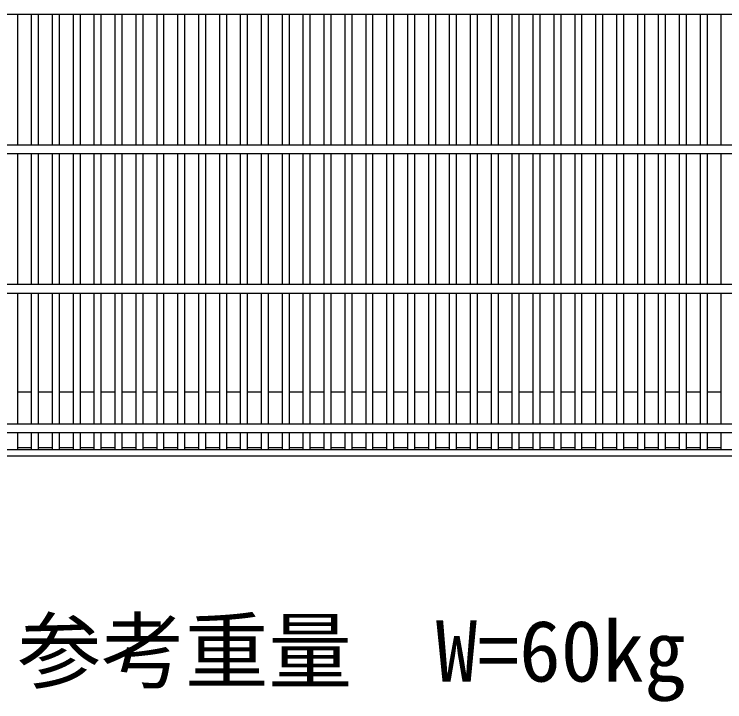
# Model space of a CAD drawing. Units: millimetres, scale not verified. Extents: x -33600 to 33600, y -11880 to 11880.
# Drawn here: x -21308 to -20798, y -7375 to -6882 of the extents above; entities that cross this region are included whole.
import ezdxf
from ezdxf.enums import TextEntityAlignment as Align

# ---------------------------------------------------------------- set-up
doc = ezdxf.new("R2010")
doc.units = ezdxf.units.MM
doc.header["$LTSCALE"] = 40
doc.layers.add('0-0_DIM', color=7, linetype='Continuous', lineweight=25)
doc.layers.add('0-2_HATCH', color=6, linetype='Continuous', lineweight=25)
doc.styles.add('ＭＳ ゴシック', font='')
doc.styles.get('ＭＳ ゴシック').set_extended_font_data('MS Gothic')

msp = doc.modelspace()

# ---------------------------------------------------------------- linework, layer by layer
at = {"layer": '0-2_HATCH'}
for p, q in [((-21610.84, -6882), (-20615.84, -6882)), ((-21305.84, -6976), (-21305.84, -6882)), ((-21295.84, -6976), (-21295.84, -6882)), ((-21290.84, -6976), (-21290.84, -6882)), ((-21280.84, -6976), (-21280.84, -6882)), ((-21275.84, -6976), (-21275.84, -6882)), ((-21265.84, -6976), (-21265.84, -6882)), ((-21260.84, -6976), (-21260.84, -6882)), ((-21250.84, -6976), (-21250.84, -6882)), ((-21245.84, -6976), (-21245.84, -6882)), ((-21235.84, -6976), (-21235.84, -6882)), ((-21230.84, -6976), (-21230.84, -6882)), ((-21220.84, -6976), (-21220.84, -6882)), ((-21215.84, -6976), (-21215.84, -6882)), ((-21205.84, -6976), (-21205.84, -6882)), ((-21200.84, -6976), (-21200.84, -6882)), ((-21190.84, -6976), (-21190.84, -6882)), ((-21185.84, -6976), (-21185.84, -6882)), ((-21175.84, -6976), (-21175.84, -6882)), ((-21170.84, -6976), (-21170.84, -6882)), ((-21160.84, -6976), (-21160.84, -6882)), ((-21155.84, -6976), (-21155.84, -6882)), ((-21145.84, -6976), (-21145.84, -6882)), ((-21140.84, -6976), (-21140.84, -6882)), ((-21130.84, -6976), (-21130.84, -6882)), ((-21125.84, -6976), (-21125.84, -6882)), ((-21115.84, -6976), (-21115.84, -6882)), ((-21110.84, -6976), (-21110.84, -6882)), ((-21100.84, -6976), (-21100.84, -6882)), ((-21095.84, -6976), (-21095.84, -6882)), ((-21085.84, -6976), (-21085.84, -6882)), ((-21080.84, -6976), (-21080.84, -6882)), ((-21070.84, -6976), (-21070.84, -6882)), ((-21065.84, -6976), (-21065.84, -6882)), ((-21055.84, -6976), (-21055.84, -6882)), ((-21050.84, -6976), (-21050.84, -6882)), ((-21040.84, -6976), (-21040.84, -6882)), ((-21035.84, -6976), (-21035.84, -6882)), ((-21025.84, -6976), (-21025.84, -6882)), ((-21020.84, -6976), (-21020.84, -6882)), ((-21010.84, -6976), (-21010.84, -6882)), ((-21005.84, -6976), (-21005.84, -6882)), ((-20995.84, -6976), (-20995.84, -6882)), ((-20990.84, -6976), (-20990.84, -6882)), ((-20980.84, -6976), (-20980.84, -6882)), ((-20975.84, -6976), (-20975.84, -6882)), ((-20965.84, -6976), (-20965.84, -6882)), ((-20960.84, -6976), (-20960.84, -6882)), ((-20950.84, -6976), (-20950.84, -6882)), ((-20945.84, -6976), (-20945.84, -6882)), ((-20935.84, -6976), (-20935.84, -6882)), ((-20930.84, -6976), (-20930.84, -6882)), ((-20920.84, -6976), (-20920.84, -6882)), ((-20915.84, -6976), (-20915.84, -6882)), ((-20905.84, -6976), (-20905.84, -6882)), ((-20900.84, -6976), (-20900.84, -6882)), ((-20890.84, -6976), (-20890.84, -6882)), ((-20885.84, -6976), (-20885.84, -6882)), ((-20875.84, -6976), (-20875.84, -6882)), ((-20870.84, -6976), (-20870.84, -6882)), ((-20860.84, -6976), (-20860.84, -6882)), ((-20855.84, -6976), (-20855.84, -6882)), ((-20845.84, -6976), (-20845.84, -6882)), ((-20840.84, -6976), (-20840.84, -6882)), ((-20830.84, -6976), (-20830.84, -6882)), ((-20825.84, -6976), (-20825.84, -6882)), ((-20815.84, -6976), (-20815.84, -6882)), ((-20810.84, -6976), (-20810.84, -6882)), ((-20800.84, -6976), (-20800.84, -6882)), ((-20615.84, -6976), (-21610.84, -6976)), ((-21610.84, -6982), (-20615.84, -6982)), ((-21305.84, -7076), (-21305.84, -6982)), ((-21295.84, -7076), (-21295.84, -6982)), ((-21290.84, -7076), (-21290.84, -6982)), ((-21280.84, -7076), (-21280.84, -6982)), ((-21275.84, -7076), (-21275.84, -6982)), ((-21265.84, -7076), (-21265.84, -6982)), ((-21260.84, -7076), (-21260.84, -6982)), ((-21250.84, -7076), (-21250.84, -6982)), ((-21245.84, -7076), (-21245.84, -6982)), ((-21235.84, -7076), (-21235.84, -6982)), ((-21230.84, -7076), (-21230.84, -6982)), ((-21220.84, -7076), (-21220.84, -6982)), ((-21215.84, -7076), (-21215.84, -6982)), ((-21205.84, -7076), (-21205.84, -6982)), ((-21200.84, -7076), (-21200.84, -6982)), ((-21190.84, -7076), (-21190.84, -6982)), ((-21185.84, -7076), (-21185.84, -6982)), ((-21175.84, -7076), (-21175.84, -6982)), ((-21170.84, -7076), (-21170.84, -6982)), ((-21160.84, -7076), (-21160.84, -6982)), ((-21155.84, -7076), (-21155.84, -6982)), ((-21145.84, -7076), (-21145.84, -6982)), ((-21140.84, -7076), (-21140.84, -6982)), ((-21130.84, -7076), (-21130.84, -6982)), ((-21125.84, -7076), (-21125.84, -6982)), ((-21115.84, -7076), (-21115.84, -6982)), ((-21110.84, -7076), (-21110.84, -6982)), ((-21100.84, -7076), (-21100.84, -6982)), ((-21095.84, -7076), (-21095.84, -6982)), ((-21085.84, -7076), (-21085.84, -6982)), ((-21080.84, -7076), (-21080.84, -6982)), ((-21070.84, -7076), (-21070.84, -6982)), ((-21065.84, -7076), (-21065.84, -6982)), ((-21055.84, -7076), (-21055.84, -6982)), ((-21050.84, -7076), (-21050.84, -6982)), ((-21040.84, -7076), (-21040.84, -6982)), ((-21035.84, -7076), (-21035.84, -6982)), ((-21025.84, -7076), (-21025.84, -6982)), ((-21020.84, -7076), (-21020.84, -6982)), ((-21010.84, -7076), (-21010.84, -6982)), ((-21005.84, -7076), (-21005.84, -6982)), ((-20995.84, -7076), (-20995.84, -6982)), ((-20990.84, -7076), (-20990.84, -6982)), ((-20980.84, -7076), (-20980.84, -6982)), ((-20975.84, -7076), (-20975.84, -6982)), ((-20965.84, -7076), (-20965.84, -6982)), ((-20960.84, -7076), (-20960.84, -6982)), ((-20950.84, -7076), (-20950.84, -6982)), ((-20945.84, -7076), (-20945.84, -6982)), ((-20935.84, -7076), (-20935.84, -6982)), ((-20930.84, -7076), (-20930.84, -6982)), ((-20920.84, -7076), (-20920.84, -6982)), ((-20915.84, -7076), (-20915.84, -6982)), ((-20905.84, -7076), (-20905.84, -6982)), ((-20900.84, -7076), (-20900.84, -6982)), ((-20890.84, -7076), (-20890.84, -6982)), ((-20885.84, -7076), (-20885.84, -6982)), ((-20875.84, -7076), (-20875.84, -6982)), ((-20870.84, -7076), (-20870.84, -6982)), ((-20860.84, -7076), (-20860.84, -6982)), ((-20855.84, -7076), (-20855.84, -6982)), ((-20845.84, -7076), (-20845.84, -6982)), ((-20840.84, -7076), (-20840.84, -6982)), ((-20830.84, -7076), (-20830.84, -6982)), ((-20825.84, -7076), (-20825.84, -6982)), ((-20815.84, -7076), (-20815.84, -6982)), ((-20810.84, -7076), (-20810.84, -6982)), ((-20800.84, -7076), (-20800.84, -6982)), ((-20615.84, -7076), (-21610.84, -7076)), ((-21610.84, -7082), (-20615.84, -7082)), ((-21305.84, -7176), (-21305.84, -7082)), ((-21295.84, -7176), (-21295.84, -7082)), ((-21290.84, -7176), (-21290.84, -7082)), ((-21280.84, -7176), (-21280.84, -7082)), ((-21275.84, -7176), (-21275.84, -7082)), ((-21265.84, -7176), (-21265.84, -7082)), ((-21260.84, -7176), (-21260.84, -7082)), ((-21250.84, -7176), (-21250.84, -7082)), ((-21245.84, -7176), (-21245.84, -7082)), ((-21235.84, -7176), (-21235.84, -7082)), ((-21230.84, -7176), (-21230.84, -7082)), ((-21220.84, -7176), (-21220.84, -7082)), ((-21215.84, -7176), (-21215.84, -7082)), ((-21205.84, -7176), (-21205.84, -7082)), ((-21200.84, -7176), (-21200.84, -7082)), ((-21190.84, -7176), (-21190.84, -7082)), ((-21185.84, -7176), (-21185.84, -7082)), ((-21175.84, -7176), (-21175.84, -7082)), ((-21170.84, -7176), (-21170.84, -7082)), ((-21160.84, -7176), (-21160.84, -7082)), ((-21155.84, -7176), (-21155.84, -7082)), ((-21145.84, -7176), (-21145.84, -7082)), ((-21140.84, -7176), (-21140.84, -7082)), ((-21130.84, -7176), (-21130.84, -7082)), ((-21125.84, -7176), (-21125.84, -7082)), ((-21115.84, -7176), (-21115.84, -7082)), ((-21110.84, -7176), (-21110.84, -7082)), ((-21100.84, -7176), (-21100.84, -7082)), ((-21095.84, -7176), (-21095.84, -7082)), ((-21085.84, -7176), (-21085.84, -7082)), ((-21080.84, -7176), (-21080.84, -7082)), ((-21070.84, -7176), (-21070.84, -7082)), ((-21065.84, -7176), (-21065.84, -7082)), ((-21055.84, -7176), (-21055.84, -7082)), ((-21050.84, -7176), (-21050.84, -7082)), ((-21040.84, -7176), (-21040.84, -7082)), ((-21035.84, -7176), (-21035.84, -7082)), ((-21025.84, -7176), (-21025.84, -7082)), ((-21020.84, -7176), (-21020.84, -7082)), ((-21010.84, -7176), (-21010.84, -7082)), ((-21005.84, -7176), (-21005.84, -7082)), ((-20995.84, -7176), (-20995.84, -7082)), ((-20990.84, -7176), (-20990.84, -7082)), ((-20980.84, -7176), (-20980.84, -7082)), ((-20975.84, -7176), (-20975.84, -7082)), ((-20965.84, -7176), (-20965.84, -7082)), ((-20960.84, -7176), (-20960.84, -7082)), ((-20950.84, -7176), (-20950.84, -7082)), ((-20945.84, -7176), (-20945.84, -7082)), ((-20935.84, -7176), (-20935.84, -7082)), ((-20930.84, -7176), (-20930.84, -7082)), ((-20920.84, -7176), (-20920.84, -7082)), ((-20915.84, -7176), (-20915.84, -7082)), ((-20905.84, -7176), (-20905.84, -7082)), ((-20900.84, -7176), (-20900.84, -7082)), ((-20890.84, -7176), (-20890.84, -7082)), ((-20885.84, -7176), (-20885.84, -7082)), ((-20875.84, -7176), (-20875.84, -7082)), ((-20870.84, -7176), (-20870.84, -7082)), ((-20860.84, -7176), (-20860.84, -7082)), ((-20855.84, -7176), (-20855.84, -7082)), ((-20845.84, -7176), (-20845.84, -7082)), ((-20840.84, -7176), (-20840.84, -7082)), ((-20830.84, -7176), (-20830.84, -7082)), ((-20825.84, -7176), (-20825.84, -7082)), ((-20815.84, -7176), (-20815.84, -7082)), ((-20810.84, -7176), (-20810.84, -7082)), ((-20800.84, -7176), (-20800.84, -7082)), ((-21295.84, -7153), (-21305.84, -7153)), ((-21280.84, -7153), (-21290.84, -7153)), ((-21265.84, -7153), (-21275.84, -7153)), ((-21250.84, -7153), (-21260.84, -7153)), ((-21235.84, -7153), (-21245.84, -7153)), ((-21220.84, -7153), (-21230.84, -7153)), ((-21205.84, -7153), (-21215.84, -7153)), ((-21190.84, -7153), (-21200.84, -7153)), ((-21175.84, -7153), (-21185.84, -7153)), ((-21160.84, -7153), (-21170.84, -7153)), ((-21145.84, -7153), (-21155.84, -7153)), ((-21130.84, -7153), (-21140.84, -7153)), ((-21115.84, -7153), (-21125.84, -7153)), ((-21100.84, -7153), (-21110.84, -7153)), ((-21085.84, -7153), (-21095.84, -7153)), ((-21070.84, -7153), (-21080.84, -7153)), ((-21055.84, -7153), (-21065.84, -7153)), ((-21040.84, -7153), (-21050.84, -7153)), ((-21025.84, -7153), (-21035.84, -7153)), ((-21010.84, -7153), (-21020.84, -7153)), ((-20995.84, -7153), (-21005.84, -7153)), ((-20980.84, -7153), (-20990.84, -7153)), ((-20965.84, -7153), (-20975.84, -7153)), ((-20950.84, -7153), (-20960.84, -7153)), ((-20935.84, -7153), (-20945.84, -7153)), ((-20920.84, -7153), (-20930.84, -7153)), ((-20905.84, -7153), (-20915.84, -7153)), ((-20890.84, -7153), (-20900.84, -7153)), ((-20875.84, -7153), (-20885.84, -7153)), ((-20860.84, -7153), (-20870.84, -7153)), ((-20845.84, -7153), (-20855.84, -7153)), ((-20830.84, -7153), (-20840.84, -7153)), ((-20815.84, -7153), (-20825.84, -7153)), ((-20800.84, -7153), (-20810.84, -7153)), ((-20615.84, -7176), (-21610.84, -7176)), ((-21610.84, -7182), (-20615.84, -7182)), ((-21305.84, -7194.5), (-21305.84, -7182)), ((-21295.84, -7194.5), (-21295.84, -7182)), ((-21290.84, -7194.5), (-21290.84, -7182)), ((-21280.84, -7194.5), (-21280.84, -7182)), ((-21275.84, -7194.5), (-21275.84, -7182)), ((-21265.84, -7194.5), (-21265.84, -7182)), ((-21260.84, -7194.5), (-21260.84, -7182)), ((-21250.84, -7194.5), (-21250.84, -7182)), ((-21245.84, -7194.5), (-21245.84, -7182)), ((-21235.84, -7194.5), (-21235.84, -7182)), ((-21230.84, -7194.5), (-21230.84, -7182)), ((-21220.84, -7194.5), (-21220.84, -7182)), ((-21215.84, -7194.5), (-21215.84, -7182)), ((-21205.84, -7194.5), (-21205.84, -7182)), ((-21200.84, -7194.5), (-21200.84, -7182)), ((-21190.84, -7194.5), (-21190.84, -7182)), ((-21185.84, -7194.5), (-21185.84, -7182)), ((-21175.84, -7194.5), (-21175.84, -7182)), ((-21170.84, -7194.5), (-21170.84, -7182)), ((-21160.84, -7194.5), (-21160.84, -7182)), ((-21155.84, -7194.5), (-21155.84, -7182)), ((-21145.84, -7194.5), (-21145.84, -7182)), ((-21140.84, -7194.5), (-21140.84, -7182)), ((-21130.84, -7194.5), (-21130.84, -7182)), ((-21125.84, -7194.5), (-21125.84, -7182)), ((-21115.84, -7194.5), (-21115.84, -7182)), ((-21110.84, -7194.5), (-21110.84, -7182)), ((-21100.84, -7194.5), (-21100.84, -7182)), ((-21095.84, -7194.5), (-21095.84, -7182)), ((-21085.84, -7194.5), (-21085.84, -7182)), ((-21080.84, -7194.5), (-21080.84, -7182)), ((-21070.84, -7194.5), (-21070.84, -7182)), ((-21065.84, -7194.5), (-21065.84, -7182)), ((-21055.84, -7194.5), (-21055.84, -7182)), ((-21050.84, -7194.5), (-21050.84, -7182)), ((-21040.84, -7194.5), (-21040.84, -7182)), ((-21035.84, -7194.5), (-21035.84, -7182)), ((-21025.84, -7194.5), (-21025.84, -7182)), ((-21020.84, -7194.5), (-21020.84, -7182)), ((-21010.84, -7194.5), (-21010.84, -7182)), ((-21005.84, -7194.5), (-21005.84, -7182)), ((-20995.84, -7194.5), (-20995.84, -7182)), ((-20990.84, -7194.5), (-20990.84, -7182)), ((-20980.84, -7194.5), (-20980.84, -7182)), ((-20975.84, -7194.5), (-20975.84, -7182)), ((-20965.84, -7194.5), (-20965.84, -7182)), ((-20960.84, -7194.5), (-20960.84, -7182)), ((-20950.84, -7194.5), (-20950.84, -7182)), ((-20945.84, -7194.5), (-20945.84, -7182)), ((-20935.84, -7194.5), (-20935.84, -7182)), ((-20930.84, -7194.5), (-20930.84, -7182)), ((-20920.84, -7194.5), (-20920.84, -7182)), ((-20915.84, -7194.5), (-20915.84, -7182)), ((-20905.84, -7194.5), (-20905.84, -7182)), ((-20900.84, -7194.5), (-20900.84, -7182)), ((-20890.84, -7194.5), (-20890.84, -7182)), ((-20885.84, -7194.5), (-20885.84, -7182)), ((-20875.84, -7194.5), (-20875.84, -7182)), ((-20870.84, -7194.5), (-20870.84, -7182)), ((-20860.84, -7194.5), (-20860.84, -7182)), ((-20855.84, -7194.5), (-20855.84, -7182)), ((-20845.84, -7194.5), (-20845.84, -7182)), ((-20840.84, -7194.5), (-20840.84, -7182)), ((-20830.84, -7194.5), (-20830.84, -7182)), ((-20825.84, -7194.5), (-20825.84, -7182)), ((-20815.84, -7194.5), (-20815.84, -7182)), ((-20810.84, -7194.5), (-20810.84, -7182)), ((-20800.84, -7194.5), (-20800.84, -7182)), ((-20615.84, -7194.5), (-21610.84, -7194.5)), ((-21295.84, -7193), (-21305.84, -7193)), ((-21280.84, -7193), (-21290.84, -7193)), ((-21265.84, -7193), (-21275.84, -7193)), ((-21250.84, -7193), (-21260.84, -7193)), ((-21235.84, -7193), (-21245.84, -7193)), ((-21220.84, -7193), (-21230.84, -7193)), ((-21205.84, -7193), (-21215.84, -7193)), ((-21190.84, -7193), (-21200.84, -7193)), ((-21175.84, -7193), (-21185.84, -7193)), ((-21160.84, -7193), (-21170.84, -7193)), ((-21145.84, -7193), (-21155.84, -7193)), ((-21130.84, -7193), (-21140.84, -7193)), ((-21115.84, -7193), (-21125.84, -7193)), ((-21100.84, -7193), (-21110.84, -7193)), ((-21085.84, -7193), (-21095.84, -7193)), ((-21070.84, -7193), (-21080.84, -7193)), ((-21055.84, -7193), (-21065.84, -7193)), ((-21040.84, -7193), (-21050.84, -7193)), ((-21025.84, -7193), (-21035.84, -7193)), ((-21010.84, -7193), (-21020.84, -7193)), ((-20995.84, -7193), (-21005.84, -7193)), ((-20980.84, -7193), (-20990.84, -7193)), ((-20965.84, -7193), (-20975.84, -7193)), ((-20950.84, -7193), (-20960.84, -7193)), ((-20935.84, -7193), (-20945.84, -7193)), ((-20920.84, -7193), (-20930.84, -7193)), ((-20905.84, -7193), (-20915.84, -7193)), ((-20890.84, -7193), (-20900.84, -7193)), ((-20875.84, -7193), (-20885.84, -7193)), ((-20860.84, -7193), (-20870.84, -7193)), ((-20845.84, -7193), (-20855.84, -7193)), ((-20830.84, -7193), (-20840.84, -7193)), ((-20815.84, -7193), (-20825.84, -7193)), ((-20800.84, -7193), (-20810.84, -7193)), ((-20615.84, -7199), (-21610.84, -7199))]:
    msp.add_line(p, q, dxfattribs=at)

# ---------------------------------------------------------------- texts
at = {"layer": '0-0_DIM', "style": 'ＭＳ ゴシック'}
msp.add_text('参考重量\u3000W=60kg', height=43.99, dxfattribs=at).set_placement((-21305.85, -7373.93), align=Align.BOTTOM_LEFT)

doc.saveas('drawing.dxf')
